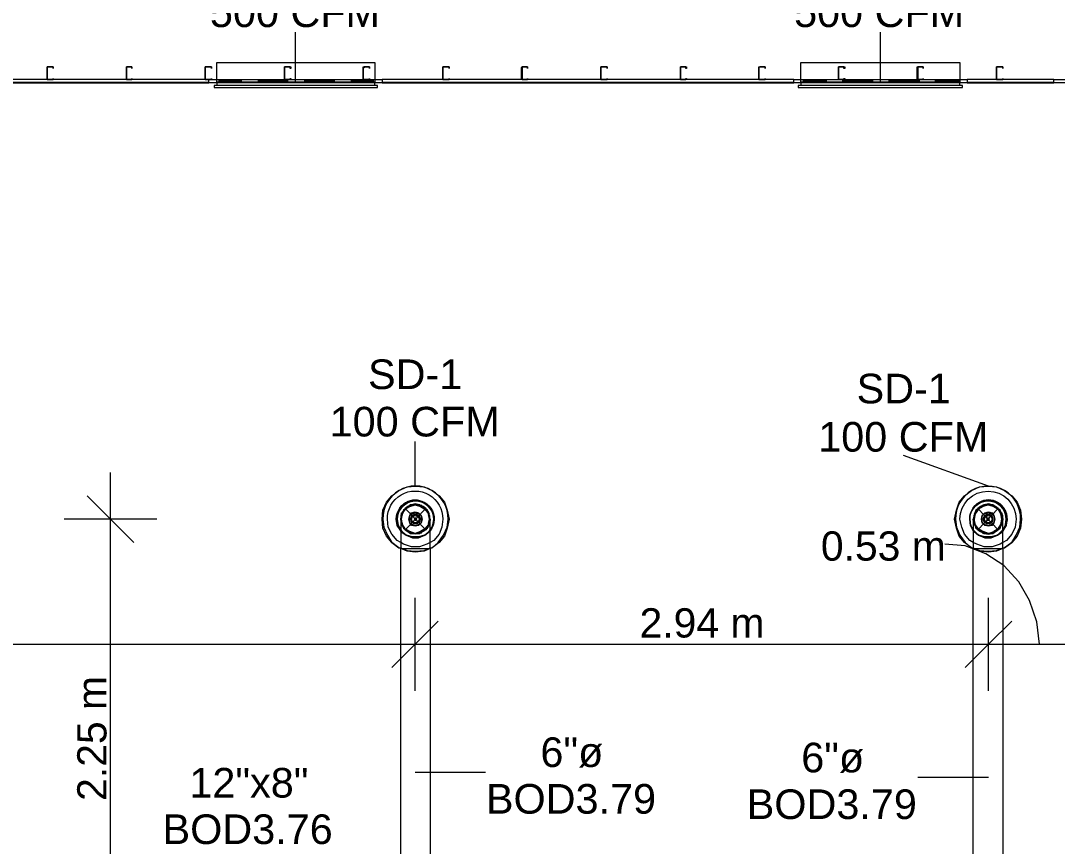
# Model space of a CAD drawing. Header units: metres. Extents: x -2 to 237, y -8 to 52.
# Drawn here: x 40.49 to 45.81, y 17.78 to 22.01 of the extents above; entities that cross this region are included whole.
import ezdxf

# ---------------------------------------------------------------- set-up
doc = ezdxf.new("R2010")
doc.units = ezdxf.units.M
doc.layers.add('HVAC - Ductos', color=5, linetype='Continuous', lineweight=0)
doc.layers.add('PDF4_Text', color=7, linetype='Continuous', lineweight=0)
doc.layers.add('PDF4_Geometry', color=7, linetype='Continuous', lineweight=0, true_color=0xaaaaaa)
doc.styles.add('PDF Helvetica', font='')
doc.styles.get('PDF Helvetica').set_extended_font_data('Helvetica')

msp = doc.modelspace()

# ---------------------------------------------------------------- linework, layer by layer
at = {"layer": 'HVAC - Ductos', "lineweight": 0}
for points in [[(41.8983, 21.7021), (41.8983, 21.9541)], [(44.8993, 21.7021), (44.8993, 21.9541)], [(42.3199, 21.6792), (42.3061, 21.6792), (42.3061, 21.6975), (41.4952, 21.6975), (41.4952, 21.7983), (42.3061, 21.7983), (42.3061, 21.6975), (41.4952, 21.6975), (41.4952, 21.6792), (41.4814, 21.6792), (41.4814, 21.67), (42.3199, 21.67), (42.3199, 21.6792), (41.4814, 21.6792)], [(45.3162, 21.6792), (45.307, 21.6792), (45.307, 21.6975), (44.4915, 21.6975), (44.4915, 21.7983), (45.307, 21.7983), (45.307, 21.6975), (44.4915, 21.6975), (44.4915, 21.6792), (44.4778, 21.6792), (44.4778, 21.67), (45.3208, 21.67), (45.3208, 21.6792), (44.4778, 21.6792)], [(41.5043, 21.67), (42.2969, 21.67)], [(44.5007, 21.67), (45.2979, 21.67)], [(42.5123, 19.6266), (42.5123, 19.8557)], [(45.4537, 19.6266), (45.0184, 19.7824)], [(40.95, 14.2157), (40.95, 16.1125), (40.95, 17.2121), (40.95, 19.6953)], [(42.5902, 19.4571), (42.5856, 19.4754), (42.581, 19.4938), (42.5672, 19.5121), (42.5535, 19.5212), (42.5352, 19.5304), (42.5123, 19.535), (42.4939, 19.5304), (42.4756, 19.5212), (42.4619, 19.5121), (42.4481, 19.4938), (42.4389, 19.4754), (42.4389, 19.4571), (42.4389, 19.4526), (42.4389, 19.4571), (42.4389, 19.4526), (42.4389, 19.4342), (42.4389, 19.4022), (42.4389, 19.3655), (42.4389, 19.3242), (42.4389, 19.3059), (42.4298, 19.3105), (42.3931, 19.3379), (42.3657, 19.37), (42.3473, 19.4113), (42.3427, 19.4571), (42.3473, 19.5029), (42.3657, 19.5442), (42.3931, 19.5762), (42.4298, 19.6037), (42.471, 19.622), (42.5123, 19.6266), (42.5581, 19.622), (42.5993, 19.6037), (42.636, 19.5762), (42.6634, 19.5442), (42.6772, 19.5029), (42.6864, 19.4571), (42.6772, 19.4113), (42.6634, 19.37), (42.636, 19.3379), (42.5993, 19.3105), (42.5902, 19.3059), (42.5902, 19.3471), (42.5902, 19.3884), (42.5902, 19.4204), (42.5902, 19.4434), (42.5902, 19.4571), (42.5902, 19.4526), (42.5902, 19.4571), (42.5856, 19.4754), (42.581, 19.4938), (42.5672, 19.5121), (42.5535, 19.5212), (42.5352, 19.5304), (42.5123, 19.535), (42.4939, 19.5304), (42.4756, 19.5212), (42.4619, 19.5121), (42.4481, 19.4938), (42.4389, 19.4754), (42.4389, 19.4571)], [(45.5269, 19.4571), (45.5269, 19.4754), (45.5178, 19.4938), (45.5041, 19.5121), (45.4903, 19.5212), (45.472, 19.5304), (45.4537, 19.535), (45.4308, 19.5304), (45.4124, 19.5212), (45.3986, 19.5121), (45.3849, 19.4938), (45.3804, 19.4754), (45.3758, 19.4571), (45.3758, 19.4526), (45.3758, 19.4571), (45.3758, 19.4526), (45.3758, 19.4342), (45.3758, 19.4022), (45.3758, 19.3655), (45.3758, 19.3242), (45.3758, 19.3059), (45.3666, 19.3105), (45.33, 19.3379), (45.3024, 19.37), (45.2887, 19.4113), (45.2796, 19.4571), (45.2887, 19.5029), (45.3024, 19.5442), (45.33, 19.5762), (45.3666, 19.6037), (45.4078, 19.622), (45.4537, 19.6266), (45.4949, 19.622), (45.5361, 19.6037), (45.5728, 19.5762), (45.6003, 19.5442), (45.6186, 19.5029), (45.6232, 19.4571), (45.6186, 19.4113), (45.6003, 19.37), (45.5728, 19.3379), (45.5361, 19.3105), (45.5269, 19.3059), (45.5269, 19.3471), (45.5269, 19.3884), (45.5269, 19.4204), (45.5269, 19.4434), (45.5269, 19.4571), (45.5269, 19.4526), (45.5269, 19.4571), (45.5269, 19.4754), (45.5178, 19.4938), (45.5041, 19.5121), (45.4903, 19.5212), (45.472, 19.5304), (45.4537, 19.535), (45.4308, 19.5304), (45.4124, 19.5212), (45.3986, 19.5121), (45.3849, 19.4938), (45.3804, 19.4754), (45.3758, 19.4571)], [(40.8308, 19.5762), (40.95, 19.4571), (41.069, 19.3379)], [(42.4389, 19.4526), (42.4389, 19.4388), (42.4481, 19.4204), (42.4619, 19.4022), (42.4756, 19.393), (42.4939, 19.3838), (42.4756, 19.393), (42.4619, 19.4067), (42.4481, 19.4204), (42.4435, 19.4388), (42.4389, 19.4571), (42.4435, 19.4754), (42.4481, 19.4938), (42.4619, 19.5075), (42.4756, 19.5212), (42.4939, 19.5304), (42.5123, 19.5304), (42.5306, 19.5304), (42.5489, 19.5212), (42.5672, 19.5075), (42.5764, 19.4938), (42.5856, 19.4754), (42.5856, 19.4571), (42.5856, 19.4388), (42.5764, 19.4204), (42.5672, 19.4067), (42.5489, 19.393), (42.5306, 19.3838), (42.5123, 19.3838)], [(42.581, 19.4342), (42.5856, 19.4571), (42.581, 19.4296), (42.5626, 19.4067), (42.5397, 19.393), (42.5123, 19.3838), (42.4848, 19.393), (42.4619, 19.4067), (42.4481, 19.4296), (42.4435, 19.4571), (42.4481, 19.4846), (42.4619, 19.5075), (42.4848, 19.5212), (42.4619, 19.5075), (42.4481, 19.4892)], [(42.4802, 19.5258), (42.4848, 19.5258), (42.4893, 19.5304)], [(42.4848, 19.5212), (42.5123, 19.5304), (42.5397, 19.5212), (42.5626, 19.5075), (42.581, 19.4846), (42.5856, 19.4571), (42.581, 19.48)], [(42.4893, 19.5258), (42.5123, 19.5304), (42.5397, 19.5258)], [(42.5397, 19.5304), (42.5443, 19.5258)], [(42.5443, 19.5212), (42.5672, 19.5075), (42.581, 19.4892)], [(45.4537, 19.3838), (45.4262, 19.393), (45.4032, 19.4067), (45.3849, 19.4296), (45.3804, 19.4571), (45.3804, 19.4754), (45.3895, 19.4938), (45.3986, 19.5075), (45.417, 19.5212), (45.4353, 19.5304), (45.4537, 19.5304), (45.4811, 19.5212), (45.5041, 19.5075), (45.4903, 19.5212), (45.472, 19.5304), (45.4537, 19.5304), (45.4262, 19.5212), (45.4032, 19.5075), (45.3849, 19.4846), (45.3804, 19.4571), (45.3804, 19.4388), (45.3895, 19.4204), (45.3986, 19.4067), (45.417, 19.393), (45.4353, 19.3838), (45.4537, 19.3838), (45.4811, 19.393), (45.5041, 19.4067), (45.5178, 19.4296), (45.5224, 19.4571), (45.5178, 19.4846), (45.5041, 19.5075), (45.5178, 19.4938), (45.5224, 19.4754), (45.5269, 19.4571), (45.5224, 19.4388), (45.5178, 19.4204), (45.5041, 19.4067), (45.4903, 19.393), (45.472, 19.3838), (45.4537, 19.3838), (45.4766, 19.3884)], [(45.3849, 19.4892), (45.3986, 19.5075), (45.4216, 19.5212)], [(45.4216, 19.5258), (45.4262, 19.5304)], [(45.4262, 19.5258), (45.4537, 19.5304), (45.4766, 19.5258)], [(45.4766, 19.5304), (45.4811, 19.5258), (45.4857, 19.5258)], [(45.4811, 19.5212), (45.5041, 19.5075), (45.5178, 19.4892)], [(42.4435, 19.4342), (42.4389, 19.4571), (42.4435, 19.48)], [(42.4435, 19.4846), (42.4435, 19.4892)], [(42.581, 19.4892), (42.5856, 19.4846)], [(45.3804, 19.4846), (45.3849, 19.4892)], [(45.3849, 19.4342), (45.3804, 19.4571), (45.3849, 19.48)], [(45.5224, 19.4892), (45.5224, 19.4846)], [(45.5224, 19.48), (45.5269, 19.4571), (45.5224, 19.4342)], [(41.1882, 19.4571), (40.95, 19.4571), (40.7117, 19.4571)], [(42.4435, 19.425), (42.4435, 19.4296)], [(42.4848, 19.393), (42.4619, 19.4067), (42.4481, 19.425)], [(42.5902, 19.4526), (42.5856, 19.4388), (42.581, 19.4204), (42.5672, 19.4022), (42.5535, 19.393), (42.5352, 19.3838), (42.5123, 19.3792), (42.4939, 19.3838), (42.5123, 19.3838), (42.4893, 19.3884)], [(42.5764, 19.425), (42.5672, 19.4067), (42.5443, 19.393)], [(42.5856, 19.4296), (42.581, 19.425)], [(45.3758, 19.4526), (45.3804, 19.4388), (45.3849, 19.4204), (45.3986, 19.4022), (45.4124, 19.393), (45.4308, 19.3838), (45.4537, 19.3792), (45.472, 19.3838), (45.4903, 19.393), (45.5041, 19.4022), (45.5178, 19.4204), (45.5269, 19.4388), (45.5269, 19.4526)], [(45.3849, 19.425), (45.3804, 19.4296)], [(45.4216, 19.393), (45.3986, 19.4067), (45.3895, 19.425)], [(45.5178, 19.425), (45.5041, 19.4067), (45.4811, 19.393)], [(45.5224, 19.4296), (45.5224, 19.425)], [(42.4893, 19.3838), (42.4848, 19.3884), (42.4802, 19.3884)], [(42.5397, 19.3884), (42.5168, 19.3838)], [(42.5443, 19.3884), (42.5397, 19.3838)], [(45.4262, 19.3838), (45.4216, 19.3884)], [(45.4491, 19.3838), (45.4262, 19.3884)], [(45.4857, 19.3884), (45.4811, 19.3884), (45.4766, 19.3838)], [(42.5902, 19.3379), (42.5718, 19.3288), (42.5352, 19.3151), (42.4939, 19.3151), (42.4527, 19.3288), (42.4389, 19.3379)], [(42.4389, 19.3105), (42.471, 19.2968), (42.5123, 19.2922), (42.5581, 19.2968), (42.5902, 19.3105)], [(42.5902, 19.3059), (42.5581, 19.2922), (42.5123, 19.2876), (42.471, 19.2922), (42.4389, 19.3059)], [(42.4389, 17.6794), (42.4389, 19.3059), (42.4481, 19.3059), (42.4619, 19.3059), (42.4756, 19.3059), (42.4939, 19.3059), (42.5123, 19.3059), (42.5352, 19.3059), (42.5535, 19.3059), (42.5672, 19.3059), (42.581, 19.3059), (42.5856, 19.3059), (42.5902, 19.3059), (42.5902, 17.6794)], [(42.4389, 19.3059), (42.4481, 19.3059), (42.4619, 19.3059), (42.4756, 19.3059), (42.4939, 19.3059), (42.5123, 19.3059), (42.5352, 19.3059), (42.5535, 19.3059), (42.5672, 19.3059), (42.581, 19.3059), (42.5856, 19.3059), (42.5902, 19.3059)], [(45.7148, 18.8157), (45.7011, 18.9302), (45.6644, 19.0402), (45.6095, 19.1364), (45.5315, 19.2189), (45.4399, 19.2784), (45.3346, 19.3197), (45.2292, 19.3288)], [(45.5269, 19.3379), (45.5132, 19.3288), (45.472, 19.3151), (45.4308, 19.3151), (45.3941, 19.3288), (45.3758, 19.3379)], [(45.3758, 19.3105), (45.4078, 19.2968), (45.4537, 19.2922), (45.4949, 19.2968), (45.5269, 19.3105)], [(45.5269, 19.3059), (45.4949, 19.2922), (45.4537, 19.2876), (45.4078, 19.2922), (45.3758, 19.3059)], [(45.3758, 17.5741), (45.3758, 19.3059), (45.3804, 19.3059), (45.3849, 19.3059), (45.3986, 19.3059), (45.4124, 19.3059), (45.4308, 19.3059), (45.4537, 19.3059), (45.472, 19.3059), (45.4903, 19.3059), (45.5041, 19.3059), (45.5178, 19.3059), (45.5269, 19.3059), (45.5269, 17.5741)], [(45.3758, 19.3059), (45.3804, 19.3059), (45.3849, 19.3059), (45.3986, 19.3059), (45.4124, 19.3059), (45.4308, 19.3059), (45.4537, 19.3059), (45.472, 19.3059), (45.4903, 19.3059), (45.5041, 19.3059), (45.5178, 19.3059), (45.5269, 19.3059)], [(42.5123, 18.5775), (42.5123, 18.8157), (42.5123, 19.0539)], [(45.4537, 18.5775), (45.4537, 18.8157), (45.4537, 19.0539)], [(42.6314, 18.9348), (42.5123, 18.8157), (42.3931, 18.6965)], [(45.5728, 18.9348), (45.4537, 18.8157), (45.3346, 18.6965)], [(32.5793, 18.8157), (33.4086, 18.8157), (37.4404, 18.8157), (37.6328, 18.8157), (42.5123, 18.8157), (45.4537, 18.8157), (46.2142, 18.8157)], [(42.5123, 18.1605), (42.8742, 18.1605)], [(45.4537, 18.133), (45.0917, 18.133)]]:
    msp.add_lwpolyline(points, dxfattribs=at)
for points in [[(41.5043, 21.7021), (41.6234, 21.7021)], [(41.7059, 21.7021), (41.8617, 21.7021)], [(41.9441, 21.7021), (42.0999, 21.7021)], [(42.1824, 21.7021), (42.3015, 21.7021)], [(44.5007, 21.7021), (44.6244, 21.7021)], [(44.7023, 21.7021), (44.8626, 21.7021)], [(44.9405, 21.7021), (45.1009, 21.7021)], [(45.1788, 21.7021), (45.3024, 21.7021)], [(42.4848, 19.4754), (42.4802, 19.4571), (42.4848, 19.4754), (42.4939, 19.4892), (42.5123, 19.4938), (42.5306, 19.4892), (42.5443, 19.4754), (42.5489, 19.4571), (42.5443, 19.4754), (42.5306, 19.4846), (42.5123, 19.4892), (42.4985, 19.4846)], [(42.4939, 19.4708), (42.4893, 19.4571), (42.4939, 19.4708), (42.5077, 19.48), (42.5214, 19.48), (42.5352, 19.4708), (42.5397, 19.4571), (42.5352, 19.4708), (42.5214, 19.48), (42.5077, 19.48)], [(42.526, 19.4434), (42.5123, 19.4388), (42.4985, 19.4434), (42.4939, 19.4571), (42.4985, 19.4708), (42.5123, 19.4754), (42.526, 19.4708), (42.5352, 19.4571)], [(42.5168, 19.4617), (42.5123, 19.4617), (42.5077, 19.4571), (42.5123, 19.4617), (42.5168, 19.4617), (42.5214, 19.4571), (42.5168, 19.4526), (42.5123, 19.4526), (42.5077, 19.4571), (42.5123, 19.4526), (42.5168, 19.4526), (42.5168, 19.4571)], [(45.4216, 19.4754), (45.417, 19.4571), (45.4216, 19.4754), (45.4353, 19.4892), (45.4537, 19.4938), (45.472, 19.4892), (45.4811, 19.4754), (45.4857, 19.4571), (45.4811, 19.4754), (45.4674, 19.4846), (45.4537, 19.4892), (45.4353, 19.4846)], [(45.4308, 19.4708), (45.4262, 19.4571), (45.4308, 19.4708), (45.4445, 19.48), (45.4583, 19.48), (45.472, 19.4708), (45.4766, 19.4571), (45.472, 19.4708), (45.4583, 19.48), (45.4445, 19.48)], [(45.4674, 19.4434), (45.4537, 19.4388), (45.4399, 19.4434), (45.4308, 19.4571), (45.4399, 19.4708), (45.4537, 19.4754), (45.4674, 19.4708), (45.472, 19.4571)], [(45.4537, 19.4526), (45.4583, 19.4571), (45.4537, 19.4526), (45.4491, 19.4526), (45.4445, 19.4571), (45.4491, 19.4617), (45.4537, 19.4617), (45.4583, 19.4571), (45.4537, 19.4617), (45.4491, 19.4617), (45.4491, 19.4571), (45.4491, 19.4526)], [(42.4161, 19.4571), (42.4206, 19.425), (42.4389, 19.3976), (42.4206, 19.425)], [(42.5443, 19.4388), (42.5489, 19.4571), (42.5443, 19.4388), (42.5306, 19.425), (42.5123, 19.4204), (42.4939, 19.425), (42.4848, 19.4388), (42.4802, 19.4571), (42.4848, 19.4388), (42.4985, 19.4296), (42.5123, 19.425), (42.5306, 19.4296)], [(42.5352, 19.4434), (42.5397, 19.4571), (42.5352, 19.4434), (42.5214, 19.4342), (42.5077, 19.4342), (42.4939, 19.4434), (42.4893, 19.4571), (42.4939, 19.4434), (42.5077, 19.4342), (42.5214, 19.4342)], [(45.3574, 19.4571), (45.362, 19.425), (45.3758, 19.3976), (45.362, 19.425)], [(45.4811, 19.4388), (45.4857, 19.4571), (45.4811, 19.4388), (45.472, 19.425), (45.4537, 19.4204), (45.4353, 19.425), (45.4216, 19.4388), (45.417, 19.4571), (45.4216, 19.4388), (45.4353, 19.4296), (45.4537, 19.425), (45.4674, 19.4296)], [(45.472, 19.4434), (45.4766, 19.4571), (45.472, 19.4434), (45.4583, 19.4342), (45.4445, 19.4342), (45.4308, 19.4434), (45.4262, 19.4571), (45.4308, 19.4434), (45.4445, 19.4342), (45.4583, 19.4342)], [(42.4435, 19.3976), (42.4664, 19.3746), (42.4985, 19.3655), (42.5306, 19.3655), (42.5626, 19.3746), (42.5856, 19.3976), (42.5902, 19.4022), (42.5856, 19.3976), (42.5626, 19.3746), (42.5306, 19.3655), (42.4985, 19.3655), (42.4664, 19.3746), (42.4435, 19.3976), (42.4389, 19.4022)], [(42.5856, 19.393), (42.5626, 19.3746), (42.5306, 19.3609), (42.4985, 19.3609), (42.4664, 19.3746), (42.4389, 19.393), (42.4389, 19.3976), (42.4389, 19.393), (42.4664, 19.3746), (42.4985, 19.3609), (42.5306, 19.3609), (42.5626, 19.3746), (42.5856, 19.393), (42.5902, 19.3976)], [(45.3804, 19.3976), (45.4032, 19.3746), (45.4353, 19.3655), (45.4674, 19.3655), (45.4995, 19.3746), (45.5224, 19.3976), (45.5269, 19.4022), (45.5224, 19.3976), (45.4995, 19.3746), (45.4674, 19.3655), (45.4353, 19.3655), (45.4032, 19.3746), (45.3804, 19.3976), (45.3758, 19.4022)], [(45.5269, 19.393), (45.4995, 19.3746), (45.4674, 19.3609), (45.4353, 19.3609), (45.4032, 19.3746), (45.3804, 19.393), (45.3758, 19.3976), (45.3804, 19.393), (45.4032, 19.3746), (45.4353, 19.3609), (45.4674, 19.3609), (45.4995, 19.3746), (45.5269, 19.393), (45.5269, 19.3976)]]:
    msp.add_lwpolyline(points, close=True, dxfattribs=at)
for points in [[(42.5902, 19.3105), (42.5993, 19.3105), (42.6314, 19.3379), (42.6588, 19.3746), (42.6772, 19.4159), (42.6818, 19.4571, 1.013803), (42.3473, 19.4571), (42.3519, 19.4159), (42.3702, 19.3746), (42.3931, 19.3379), (42.4298, 19.3105), (42.4389, 19.3105)], [(45.5269, 19.3105), (45.5361, 19.3105), (45.5728, 19.3379), (45.5957, 19.3746), (45.614, 19.4159), (45.6186, 19.4571, 1.013803), (45.2842, 19.4571), (45.2887, 19.4159), (45.307, 19.3746), (45.3346, 19.3379), (45.3666, 19.3105), (45.3758, 19.3105)], [(42.4389, 19.3379), (42.4206, 19.3471), (42.3931, 19.3792), (42.3748, 19.4159), (42.3702, 19.4571, -1.013406), (42.6543, 19.4571), (42.6497, 19.4159), (42.636, 19.3792), (42.6084, 19.3471), (42.5902, 19.3379)], [(45.3758, 19.3379), (45.3574, 19.3471), (45.33, 19.3792), (45.3162, 19.4159), (45.307, 19.4571, -0.994602), (45.5957, 19.4571), (45.5911, 19.4159), (45.5728, 19.3792), (45.5453, 19.3471), (45.5269, 19.3379)]]:
    msp.add_lwpolyline(points, format="xyb", dxfattribs=at)
for points in [[(42.6084, 19.4571, 1.010985), (42.4161, 19.4571, -1.40496), (42.5902, 19.3976), (42.6039, 19.425), (42.6084, 19.4571), (42.6039, 19.425), (42.5902, 19.4022, 1.368952), (42.4206, 19.4571), (42.4252, 19.425), (42.4389, 19.4022, -1.368952)], [(45.5269, 19.3976), (45.5453, 19.425), (45.5499, 19.4571, 1.018622), (45.3574, 19.4571), (45.362, 19.425), (45.3758, 19.4022, -1.368959), (45.5453, 19.4571), (45.5407, 19.425), (45.5269, 19.4022, 1.368952), (45.3574, 19.4571, -1.435432)]]:
    msp.add_lwpolyline(points, format="xyb", close=True, dxfattribs=at)
at = {"layer": 'PDF4_Geometry', "color": 254, "lineweight": 0, "true_color": 0xd2d2d2}
for points in [[(40.6246, 21.7754), (40.6292, 21.7754)], [(43.0758, 21.7112), (43.0804, 21.7112)], [(43.4653, 21.7158), (43.4653, 21.7204)], [(45.4949, 21.7342), (45.4949, 21.7388)]]:
    msp.add_lwpolyline(points, dxfattribs=at)
at = {"layer": 'PDF4_Geometry', "lineweight": 0}
for points in [[(40.6246, 21.7112), (40.6246, 21.7709), (40.6246, 21.7754), (40.6567, 21.7754), (40.6567, 21.7663), (40.6567, 21.7754), (40.6246, 21.7754), (40.6246, 21.7709), (40.6246, 21.7112), (40.6567, 21.7112)], [(41.0324, 21.7112), (41.0324, 21.7709), (41.0324, 21.7754), (41.0599, 21.7754), (41.0599, 21.7663), (41.0599, 21.7754), (41.0324, 21.7754), (41.0324, 21.7709), (41.0324, 21.7112), (41.0599, 21.7112)], [(41.4401, 21.7112), (41.4356, 21.7112), (41.4356, 21.7709), (41.4356, 21.7754), (41.4401, 21.7754), (41.4676, 21.7754), (41.4676, 21.7663), (41.4676, 21.7754), (41.4401, 21.7754), (41.4356, 21.7754), (41.4356, 21.7709), (41.4356, 21.7112), (41.4401, 21.7112), (41.4676, 21.7112)], [(41.8433, 21.7112), (41.8433, 21.7709), (41.8433, 21.7754), (41.8754, 21.7754), (41.8754, 21.7663), (41.8708, 21.7663), (41.8708, 21.7754), (41.8433, 21.7754), (41.8433, 21.7709), (41.8433, 21.7112), (41.8708, 21.7112), (41.8708, 21.7158), (41.8754, 21.7158), (41.8754, 21.7112)], [(42.2511, 21.7112), (42.2465, 21.7112), (42.2465, 21.7709), (42.2465, 21.7754), (42.2511, 21.7754), (42.2786, 21.7754), (42.2786, 21.7663), (42.2786, 21.7754), (42.2511, 21.7754), (42.2511, 21.7709), (42.2465, 21.7709), (42.2465, 21.7112), (42.2511, 21.7112), (42.2786, 21.7112)], [(42.6543, 21.7112), (42.6543, 21.7709), (42.6543, 21.7754), (42.6864, 21.7754), (42.6864, 21.7663), (42.6864, 21.7754), (42.6543, 21.7754), (42.6543, 21.7709), (42.6543, 21.7112), (42.6864, 21.7112)], [(43.062, 21.7112), (43.0575, 21.7112), (43.0575, 21.7709), (43.062, 21.7754), (43.0895, 21.7754), (43.0895, 21.7663), (43.0895, 21.7754), (43.062, 21.7754), (43.062, 21.7709), (43.062, 21.7112), (43.0895, 21.7112)], [(43.4653, 21.7112), (43.4653, 21.7709), (43.4653, 21.7754), (43.4973, 21.7754), (43.4973, 21.7663), (43.4973, 21.7754), (43.4653, 21.7754), (43.4653, 21.7709), (43.4653, 21.7112), (43.4973, 21.7112)], [(43.873, 21.7112), (43.873, 21.7709), (43.873, 21.7754), (43.9051, 21.7754), (43.9051, 21.7663), (43.9005, 21.7663), (43.9005, 21.7754), (43.873, 21.7754), (43.873, 21.7709), (43.873, 21.7112), (43.9005, 21.7112), (43.9005, 21.7158), (43.9051, 21.7158), (43.9051, 21.7112)], [(44.2808, 21.7112), (44.2762, 21.7112), (44.2762, 21.7709), (44.2762, 21.7754), (44.2808, 21.7754), (44.3082, 21.7754), (44.3082, 21.7663), (44.3082, 21.7754), (44.2808, 21.7754), (44.2762, 21.7709), (44.2762, 21.7112), (44.2808, 21.7112), (44.3082, 21.7112)], [(44.684, 21.7112), (44.684, 21.7709), (44.684, 21.7754), (44.716, 21.7754), (44.716, 21.7663), (44.7114, 21.7663), (44.7114, 21.7754), (44.684, 21.7754), (44.684, 21.7709), (44.684, 21.7112), (44.7114, 21.7112), (44.7114, 21.7158), (44.716, 21.7158), (44.716, 21.7112)], [(45.0917, 21.7112), (45.0871, 21.7112), (45.0871, 21.7709), (45.0871, 21.7754), (45.0917, 21.7754), (45.1192, 21.7754), (45.1192, 21.7663), (45.1192, 21.7754), (45.0917, 21.7754), (45.0917, 21.7709), (45.0917, 21.7112), (45.1192, 21.7112)], [(45.4949, 21.7112), (45.4949, 21.7709), (45.4949, 21.7754), (45.5269, 21.7754), (45.5269, 21.7663), (45.5269, 21.7754), (45.4949, 21.7754), (45.4949, 21.7709), (45.4949, 21.7112), (45.5269, 21.7112)], [(41.4539, 21.7112), (39.3463, 21.7112), (39.3463, 21.693), (41.4539, 21.693)], [(40.6567, 21.7158), (40.6567, 21.7112)], [(41.0599, 21.7158), (41.0599, 21.7112)], [(41.4539, 21.693), (41.4539, 21.7112), (42.3427, 21.7112), (42.3427, 21.693)], [(41.4676, 21.7158), (41.4676, 21.7112)], [(42.2786, 21.7158), (42.2786, 21.7112)], [(44.4549, 21.7112), (42.3427, 21.7112), (42.3427, 21.693), (44.4549, 21.693)], [(42.6864, 21.7158), (42.6864, 21.7112)], [(43.0895, 21.7158), (43.0895, 21.7112)], [(43.4973, 21.7158), (43.4973, 21.7112)], [(44.3082, 21.7158), (44.3082, 21.7112)], [(44.4549, 21.693), (44.4549, 21.7112), (45.3437, 21.7112), (45.3437, 21.693)], [(45.1192, 21.7158), (45.1192, 21.7112)], [(45.1192, 21.7158), (45.1192, 21.7112)], [(45.7881, 21.7112), (45.3437, 21.7112), (45.3437, 21.693), (45.7881, 21.693)], [(45.5269, 21.7158), (45.5269, 21.7112)]]:
    msp.add_lwpolyline(points, close=True, dxfattribs=at)
for points in [[(44.684, 21.7112), (44.684, 21.7709), (44.684, 21.7754), (44.716, 21.7754), (44.716, 21.7663), (44.7114, 21.7663), (44.7114, 21.7754), (44.684, 21.7754), (44.684, 21.7709), (44.684, 21.7112), (44.7114, 21.7112), (44.7114, 21.7158), (44.716, 21.7158), (44.716, 21.7112)], [(45.0917, 21.7112), (45.0871, 21.7112), (45.0871, 21.7709), (45.0871, 21.7754), (45.0917, 21.7754), (45.1192, 21.7754), (45.1192, 21.7663), (45.1192, 21.7754), (45.0917, 21.7754), (45.0917, 21.7709), (45.0917, 21.7112), (45.1192, 21.7112)], [(39.3463, 21.6975), (41.4539, 21.6975)], [(42.3427, 21.6975), (44.4549, 21.6975)], [(45.3437, 21.6975), (45.7881, 21.6975)], [(45.9302, 21.7112), (46.1684, 21.7112), (46.1684, 21.693), (45.7881, 21.693), (45.7881, 21.7112), (45.9027, 21.7112)]]:
    msp.add_lwpolyline(points, dxfattribs=at)
at = {"layer": 'PDF4_Geometry', "color": 8, "lineweight": 0, "true_color": 0x808080}
for points in [[(42.5764, 19.5029), (42.5352, 19.5304), (42.4893, 19.5304), (42.4527, 19.5029), (42.4389, 19.4571), (42.4527, 19.4113), (42.4893, 19.3838), (42.5352, 19.3838), (42.5764, 19.4113), (42.5902, 19.4571)], [(45.5132, 19.5029), (45.4766, 19.5304), (45.4308, 19.5304), (45.3895, 19.5029), (45.3758, 19.4571), (45.3895, 19.4113), (45.4308, 19.3838), (45.4766, 19.3838), (45.5132, 19.4113), (45.5269, 19.4571)]]:
    msp.add_lwpolyline(points, close=True, dxfattribs=at)
for points in [[(42.4619, 19.5121), (42.5672, 19.4022)], [(42.5672, 19.5121), (42.4619, 19.4022)], [(45.3986, 19.5121), (45.5041, 19.4022)], [(45.5041, 19.5121), (45.3986, 19.4022)]]:
    msp.add_lwpolyline(points, dxfattribs=at)

# ---------------------------------------------------------------- texts
at = {"layer": 'PDF4_Text', "lineweight": 0, "attachment_point": 4, "style": 'PDF Helvetica'}
for s, insert, char_height in [('500 CFM', (41.4599, 22.0542), 0.1519), ('500 CFM', (44.4564, 22.0542), 0.1519), ('SD-1', (42.2709, 20.1986), 0.1519), ('SD-1', (44.7771, 20.1253), 0.1519), ('100 CFM', (42.0739, 19.9557), 0.1519), ('100 CFM', (44.5801, 19.8779), 0.1519), ('0.53 m', (44.5939, 19.3182), 0.15002), ('2.94 m', (43.6638, 18.9242), 0.15002), ('6"ø', (43.1552, 18.2605), 0.1519), ('6"ø', (44.4931, 18.233), 0.1519), ('12"x8"', (41.3546, 18.1047), 0.1519), ('BOD3.79', (42.8757, 18.0222), 0.1519), ('BOD3.79', (44.2136, 17.9947), 0.1519), ('BOD3.76', (41.2171, 17.8665), 0.1519)]:
    msp.add_mtext(s, dxfattribs=dict(at, insert=insert, char_height=char_height))
at = {"layer": 'PDF4_Text', "lineweight": 0, "insert": (40.8554, 18.0127), "char_height": 0.15002, "attachment_point": 4, "rotation": 90, "style": 'PDF Helvetica'}
msp.add_mtext('2.25 m', dxfattribs=at)

doc.saveas('drawing.dxf')
